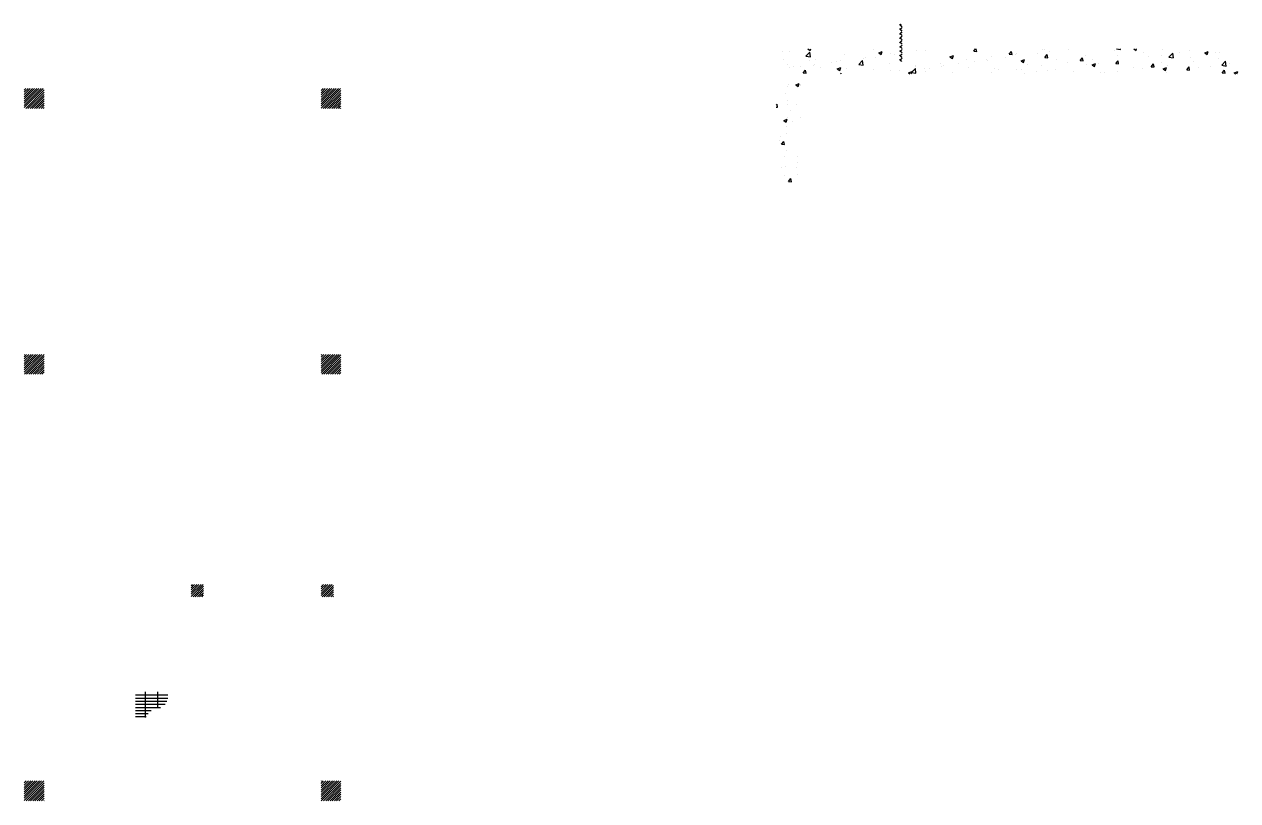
# Paper-space layout 'Layout1' of a CAD drawing. Extents: x -51516 to 7058931, y -29255 to 5150000.
# Drawn here: x 48490 to 85287, y 72029 to 95579 of the extents above; entities that cross this region are included whole.
import ezdxf

# ---------------------------------------------------------------- set-up
doc = ezdxf.new("R2010")
doc.units = 0
doc.header["$LTSCALE"] = 1000
doc.layers.get('0').update_dxf_attribs({"linetype": 'CONTINUOUS'})
doc.layers.add('DM', color=2, linetype='CONTINUOUS')

# ---------------------------------------------------------------- blocks, each defined once
blk = doc.blocks.new('*X')
at = {"color": 0}
for p, q in [((50500, 51472), (50528, 51500)), ((50550, 51450), (50500, 51500)), ((50500, 51384), (50550, 51434)), ((50550, 51362), (50500, 51412)), ((50500, 51295), (50550, 51345)), ((50550, 51273), (50500, 51323)), ((50500, 51207), (50550, 51257)), ((50550, 51185), (50500, 51235)), ((50500, 51119), (50550, 51169)), ((50550, 51097), (50500, 51147)), ((50500, 51030), (50550, 51080)), ((50550, 51008), (50500, 51058)), ((48127, 50948), (48127, 50948)), ((48148, 50789), (48148, 50789)), ((48272, 50954), (48272, 50954)), ((48602, 50854), (48680, 50935)), ((48602, 50854), (48691, 50840)), ((48641, 51000), (48688, 50968)), ((48691, 50840), (48680, 50935)), ((48688, 50968), (48699, 51000)), ((48803, 50793), (48803, 50793)), ((49386, 50893), (49386, 50893)), ((49756, 50803), (49756, 50803)), ((49798, 50830), (49798, 50830)), ((49970, 50993), (49970, 50993)), ((50006, 50836), (50006, 50836)), ((50076, 50921), (50146, 50948)), ((50076, 50921), (50126, 50888)), ((50126, 50888), (50146, 50948)), ((50318, 50905), (50318, 50905)), ((50385, 50886), (50385, 50886)), ((50500, 50942), (50550, 50992)), ((50550, 50920), (50500, 50970)), ((50500, 50854), (50550, 50904)), ((50550, 50831), (50500, 50881)), ((50500, 50765), (50550, 50815)), ((50543, 50750), (50500, 50793)), ((50831, 50976), (50831, 50976)), ((51017, 50969), (51017, 50969)), ((51513, 50841), (51583, 50868)), ((51513, 50841), (51563, 50808)), ((51563, 50808), (51583, 50868)), ((51843, 50782), (51843, 50782)), ((51995, 50955), (52033, 51000)), ((51995, 50955), (52055, 50950)), ((52055, 50950), (52046, 51000)), ((52261, 50797), (52261, 50797)), ((52357, 50852), (52357, 50852)), ((52643, 50824), (52643, 50824)), ((52713, 50892), (52761, 50950)), ((52713, 50892), (52772, 50887)), ((52772, 50887), (52761, 50950)), ((52844, 50897), (52844, 50897)), ((52862, 50916), (52862, 50916)), ((52950, 50761), (53020, 50788)), ((53000, 50728), (53020, 50788)), ((53275, 50907), (53275, 50907)), ((53381, 50991), (53381, 50991)), ((53427, 50997), (53427, 50997)), ((53430, 50829), (53478, 50887)), ((53430, 50829), (53490, 50824)), ((53490, 50824), (53478, 50887)), ((53525, 50940), (53525, 50940)), ((53904, 50989), (53904, 50989)), ((54147, 50767), (54195, 50824)), ((54207, 50761), (54195, 50824)), ((54250, 50878), (54250, 50878)), ((54388, 50793), (54388, 50793)), ((54833, 50978), (54833, 50978)), ((54878, 51000), (54962, 50987)), ((54907, 50868), (54907, 50868)), ((54962, 50987), (54961, 51000)), ((55233, 51000), (55277, 50970)), ((55277, 50970), (55287, 51000)), ((55420, 50938), (55420, 50938)), ((55533, 50844), (55533, 50844)), ((55783, 50877), (55783, 50877)), ((55816, 50984), (55816, 50984)), ((55941, 50835), (56018, 50916)), ((55941, 50835), (56029, 50821)), ((56030, 50821), (56018, 50916)), ((56162, 50927), (56162, 50927)), ((56350, 50962), (56350, 50962)), ((56382, 50828), (56382, 50828)), ((56665, 50924), (56735, 50950)), ((56665, 50924), (56714, 50890)), ((56714, 50890), (56735, 50950)), ((56883, 50939), (56883, 50939)), ((56946, 50815), (56946, 50815)), ((56965, 50928), (56965, 50928)), ((48220, 50693), (48220, 50693)), ((48260, 50621), (48260, 50621)), ((48358, 50655), (48358, 50655)), ((48495, 50637), (48495, 50637)), ((48548, 50517), (48596, 50574)), ((48608, 50511), (48596, 50574)), ((48681, 50767), (48681, 50767)), ((48746, 50670), (48746, 50670)), ((48780, 50696), (48780, 50696)), ((48892, 50632), (48892, 50632)), ((49124, 50720), (49124, 50720)), ((49215, 50744), (49215, 50744)), ((49236, 50599), (49306, 50626)), ((49236, 50599), (49285, 50565)), ((49285, 50565), (49306, 50626)), ((49293, 50766), (49293, 50766)), ((49426, 50610), (49426, 50610)), ((49670, 50689), (49748, 50770)), ((49670, 50689), (49759, 50675)), ((49759, 50675), (49748, 50770)), ((49749, 50721), (49749, 50721)), ((49960, 50587), (49960, 50587)), ((50283, 50699), (50283, 50699)), ((50305, 50573), (50305, 50573)), ((50494, 50565), (50494, 50565)), ((50673, 50519), (50743, 50546)), ((50727, 50500), (50743, 50546)), ((50737, 50523), (50815, 50604)), ((50753, 50575), (50753, 50575)), ((50826, 50509), (50815, 50604)), ((50817, 50676), (50817, 50676)), ((50819, 50643), (50819, 50643)), ((51004, 50608), (51004, 50608)), ((51028, 50542), (51028, 50542)), ((51095, 50597), (51095, 50597)), ((51324, 50707), (51324, 50707)), ((51351, 50654), (51351, 50654)), ((51383, 50658), (51383, 50658)), ((51678, 50697), (51678, 50697)), ((51884, 50631), (51884, 50631)), ((52014, 50741), (52014, 50741)), ((52264, 50774), (52264, 50774)), ((52418, 50609), (52418, 50609)), ((52501, 50577), (52501, 50577)), ((52850, 50583), (52850, 50583)), ((52950, 50761), (53000, 50728)), ((52952, 50586), (52952, 50586)), ((53084, 50678), (53084, 50678)), ((53262, 50545), (53262, 50545)), ((53369, 50658), (53369, 50658)), ((53486, 50564), (53486, 50564)), ((53641, 50595), (53641, 50595)), ((53667, 50778), (53667, 50778)), ((53883, 50729), (53883, 50729)), ((54020, 50541), (54020, 50541)), ((54147, 50767), (54207, 50761)), ((54272, 50678), (54272, 50678)), ((54387, 50681), (54457, 50708)), ((54387, 50681), (54437, 50648)), ((54437, 50648), (54457, 50708)), ((54523, 50711), (54523, 50711)), ((54864, 50704), (54913, 50761)), ((54864, 50704), (54924, 50699)), ((54895, 50535), (54895, 50535)), ((54901, 50761), (54901, 50761)), ((54924, 50699), (54913, 50761)), ((55215, 50628), (55215, 50628)), ((55408, 50605), (55408, 50605)), ((55582, 50641), (55630, 50699)), ((55582, 50641), (55641, 50636)), ((55641, 50636), (55630, 50699)), ((55799, 50728), (55799, 50728)), ((55824, 50601), (55894, 50628)), ((55824, 50601), (55874, 50568)), ((55874, 50567), (55894, 50628)), ((55913, 50669), (55913, 50669)), ((56299, 50578), (56347, 50636)), ((56299, 50578), (56359, 50573)), ((56359, 50573), (56347, 50636)), ((56433, 50744), (56433, 50744)), ((56530, 50616), (56530, 50616)), ((56781, 50649), (56781, 50649)), ((57008, 50670), (57086, 50751)), ((57008, 50670), (57097, 50656)), ((57016, 50516), (57064, 50573)), ((57076, 50510), (57064, 50573)), ((57097, 50656), (57086, 50751)), ((57160, 50699), (57160, 50699)), ((57261, 50521), (57331, 50548)), ((57315, 50500), (57331, 50548)), ((48395, 50276), (48465, 50303)), ((48445, 50243), (48465, 50303)), ((48548, 50517), (48608, 50511)), ((49304, 50500), (49313, 50511)), ((49315, 50500), (49313, 50511)), ((50673, 50519), (50701, 50500)), ((50737, 50523), (50826, 50509)), ((51561, 50519), (51561, 50519)), ((52345, 50519), (52345, 50519)), ((53012, 50512), (53012, 50512)), ((54553, 50518), (54553, 50518)), ((54632, 50528), (54632, 50528)), ((55899, 50533), (55899, 50533)), ((57016, 50516), (57076, 50510)), ((57261, 50521), (57293, 50500)), ((32800, 49815), (33185, 50200)), ((32800, 49859), (33141, 50200)), ((32800, 49903), (33097, 50200)), ((32800, 49947), (33053, 50200)), ((32800, 49992), (33008, 50200)), ((32800, 50036), (32964, 50200)), ((32800, 50080), (32920, 50200)), ((32800, 50124), (32876, 50200)), ((32800, 50168), (32832, 50200)), ((32829, 49800), (33200, 50171)), ((32874, 49800), (33200, 50126)), ((32918, 49800), (33200, 50082)), ((38800, 49804), (39196, 50200)), ((38800, 49849), (39151, 50200)), ((38800, 49893), (39107, 50200)), ((38800, 49937), (39063, 50200)), ((38800, 49981), (39019, 50200)), ((38800, 50025), (38975, 50200)), ((38800, 50070), (38930, 50200)), ((38800, 50114), (38886, 50200)), ((38800, 50158), (38842, 50200)), ((38840, 49800), (39200, 50160)), ((38884, 49800), (39200, 50116)), ((38928, 49800), (39200, 50072)), ((48179, 50096), (48179, 50096)), ((48232, 50243), (48232, 50243)), ((48248, 50288), (48248, 50288)), ((48395, 50276), (48445, 50243)), ((48482, 50258), (48482, 50258)), ((48483, 50276), (48483, 50276)), ((32962, 49800), (33200, 50038)), ((33006, 49800), (33200, 49994)), ((33050, 49800), (33200, 49950)), ((33095, 49800), (33200, 49905)), ((33139, 49800), (33200, 49861)), ((33183, 49800), (33200, 49817)), ((38972, 49800), (39200, 50028)), ((39017, 49800), (39200, 49983)), ((39061, 49800), (39200, 49939)), ((39105, 49800), (39200, 49895)), ((39149, 49800), (39200, 49851)), ((39193, 49800), (39200, 49807)), ((48000, 49864), (48017, 49885)), ((48000, 49824), (48029, 49822)), ((48029, 49822), (48017, 49885)), ((48220, 49881), (48220, 49881)), ((48236, 49955), (48236, 49955)), ((48418, 49877), (48418, 49877)), ((48152, 49551), (48222, 49578)), ((48202, 49518), (48222, 49578)), ((48224, 49622), (48224, 49622)), ((48288, 49747), (48288, 49747)), ((48499, 49613), (48499, 49613)), ((48152, 49551), (48202, 49518)), ((48217, 49427), (48217, 49427)), ((48335, 49537), (48335, 49537)), ((48072, 49142), (48072, 49142)), ((48089, 49239), (48089, 49239)), ((48108, 49075), (48156, 49132)), ((48108, 49075), (48168, 49070)), ((48168, 49070), (48156, 49132)), ((48212, 49289), (48212, 49289)), ((48176, 48830), (48176, 48830)), ((48199, 48957), (48199, 48957)), ((48441, 48831), (48441, 48831)), ((48105, 48594), (48105, 48594)), ((48187, 48624), (48187, 48624)), ((48415, 48610), (48415, 48610)), ((48428, 48705), (48428, 48705)), ((48178, 48437), (48178, 48437)), ((48247, 48323), (48295, 48380)), ((48307, 48317), (48295, 48380)), ((48428, 48470), (48428, 48470)), ((48247, 48323), (48307, 48317)), ((32800, 44467), (33158, 44825)), ((32800, 44511), (33114, 44825)), ((32800, 44556), (33069, 44825)), ((32800, 44600), (33025, 44825)), ((32800, 44644), (32981, 44825)), ((32800, 44688), (32937, 44825)), ((32800, 44732), (32893, 44825)), ((32800, 44777), (32848, 44825)), ((32800, 44821), (32804, 44825)), ((32802, 44425), (33200, 44823)), ((32846, 44425), (33200, 44779)), ((32890, 44425), (33200, 44735)), ((32935, 44425), (33200, 44690)), ((38800, 44457), (39168, 44825)), ((38800, 44501), (39124, 44825)), ((38800, 44545), (39080, 44825)), ((38800, 44589), (39036, 44825)), ((38800, 44634), (38991, 44825)), ((38800, 44678), (38947, 44825)), ((38800, 44722), (38903, 44825)), ((38800, 44766), (38859, 44825)), ((38800, 44810), (38815, 44825)), ((38812, 44425), (39200, 44813)), ((38857, 44425), (39200, 44768)), ((38901, 44425), (39200, 44724)), ((38945, 44425), (39200, 44680)), ((32979, 44425), (33200, 44646)), ((33023, 44425), (33200, 44602)), ((33067, 44425), (33200, 44558)), ((33111, 44425), (33200, 44514)), ((33155, 44425), (33200, 44470)), ((38989, 44425), (39200, 44636)), ((39033, 44425), (39200, 44592)), ((39078, 44425), (39200, 44547)), ((39122, 44425), (39200, 44503)), ((39166, 44425), (39200, 44459)), ((36175, 39932), (36418, 40175)), ((36175, 39976), (36374, 40175)), ((36175, 40020), (36330, 40175)), ((36175, 40064), (36286, 40175)), ((36175, 40108), (36242, 40175)), ((36175, 40152), (36198, 40175)), ((36213, 39925), (36425, 40137)), ((36257, 39925), (36425, 40093)), ((36301, 39925), (36425, 40049)), ((36345, 39925), (36425, 40005)), ((38800, 39949), (39026, 40175)), ((38800, 39993), (38982, 40175)), ((38800, 40037), (38938, 40175)), ((38800, 40082), (38893, 40175)), ((38800, 40126), (38849, 40175)), ((38800, 40170), (38805, 40175)), ((38820, 39925), (39050, 40155)), ((38864, 39925), (39050, 40111)), ((38909, 39925), (39050, 40066)), ((38953, 39925), (39050, 40022)), ((36389, 39925), (36425, 39961)), ((38997, 39925), (39050, 39978)), ((39041, 39925), (39050, 39934)), ((35050, 37938), (35702, 37938)), ((35050, 37875), (35702, 37875)), ((35050, 37812), (35685, 37812)), ((35250, 37483), (35250, 38000)), ((35500, 37672), (35500, 38000)), ((35050, 37750), (35645, 37750)), ((35050, 37688), (35557, 37688)), ((35050, 37625), (35362, 37625)), ((35050, 37562), (35305, 37562)), ((35050, 37500), (35266, 37500)), ((32800, 35805), (33195, 36200)), ((32800, 35849), (33151, 36200)), ((32800, 35894), (33106, 36200)), ((32800, 35938), (33062, 36200)), ((32800, 35982), (33018, 36200)), ((32800, 36026), (32974, 36200)), ((32800, 36070), (32930, 36200)), ((32800, 36115), (32885, 36200)), ((32800, 36159), (32841, 36200)), ((32839, 35800), (33200, 36161)), ((32883, 35800), (33200, 36117)), ((32927, 35800), (33200, 36073)), ((38800, 35839), (39161, 36200)), ((38800, 35883), (39117, 36200)), ((38800, 35927), (39073, 36200)), ((38800, 35972), (39028, 36200)), ((38800, 36016), (38984, 36200)), ((38800, 36060), (38940, 36200)), ((38800, 36104), (38896, 36200)), ((38800, 36148), (38852, 36200)), ((38800, 36193), (38807, 36200)), ((38805, 35800), (39200, 36195)), ((38849, 35800), (39200, 36151)), ((38894, 35800), (39200, 36106)), ((38938, 35800), (39200, 36062)), ((32972, 35800), (33200, 36028)), ((33016, 35800), (33200, 35984)), ((33060, 35800), (33200, 35940)), ((33104, 35800), (33200, 35896)), ((33148, 35800), (33200, 35852)), ((38982, 35800), (39200, 36018)), ((39026, 35800), (39200, 35974)), ((39070, 35800), (39200, 35930)), ((39115, 35800), (39200, 35885)), ((39159, 35800), (39200, 35841)), ((33193, 35800), (33200, 35807))]:
    blk.add_line(p, q, dxfattribs=at)

psp = doc.layouts.get("Layout1")

# ---------------------------------------------------------------- block references
at = {"layer": 'DM', "color": 0, "xscale": 1.5, "yscale": 1.5, "zscale": 1.5}
psp.add_blockref('*X', (-710, 18329), dxfattribs=at)

doc.saveas('drawing.dxf')
